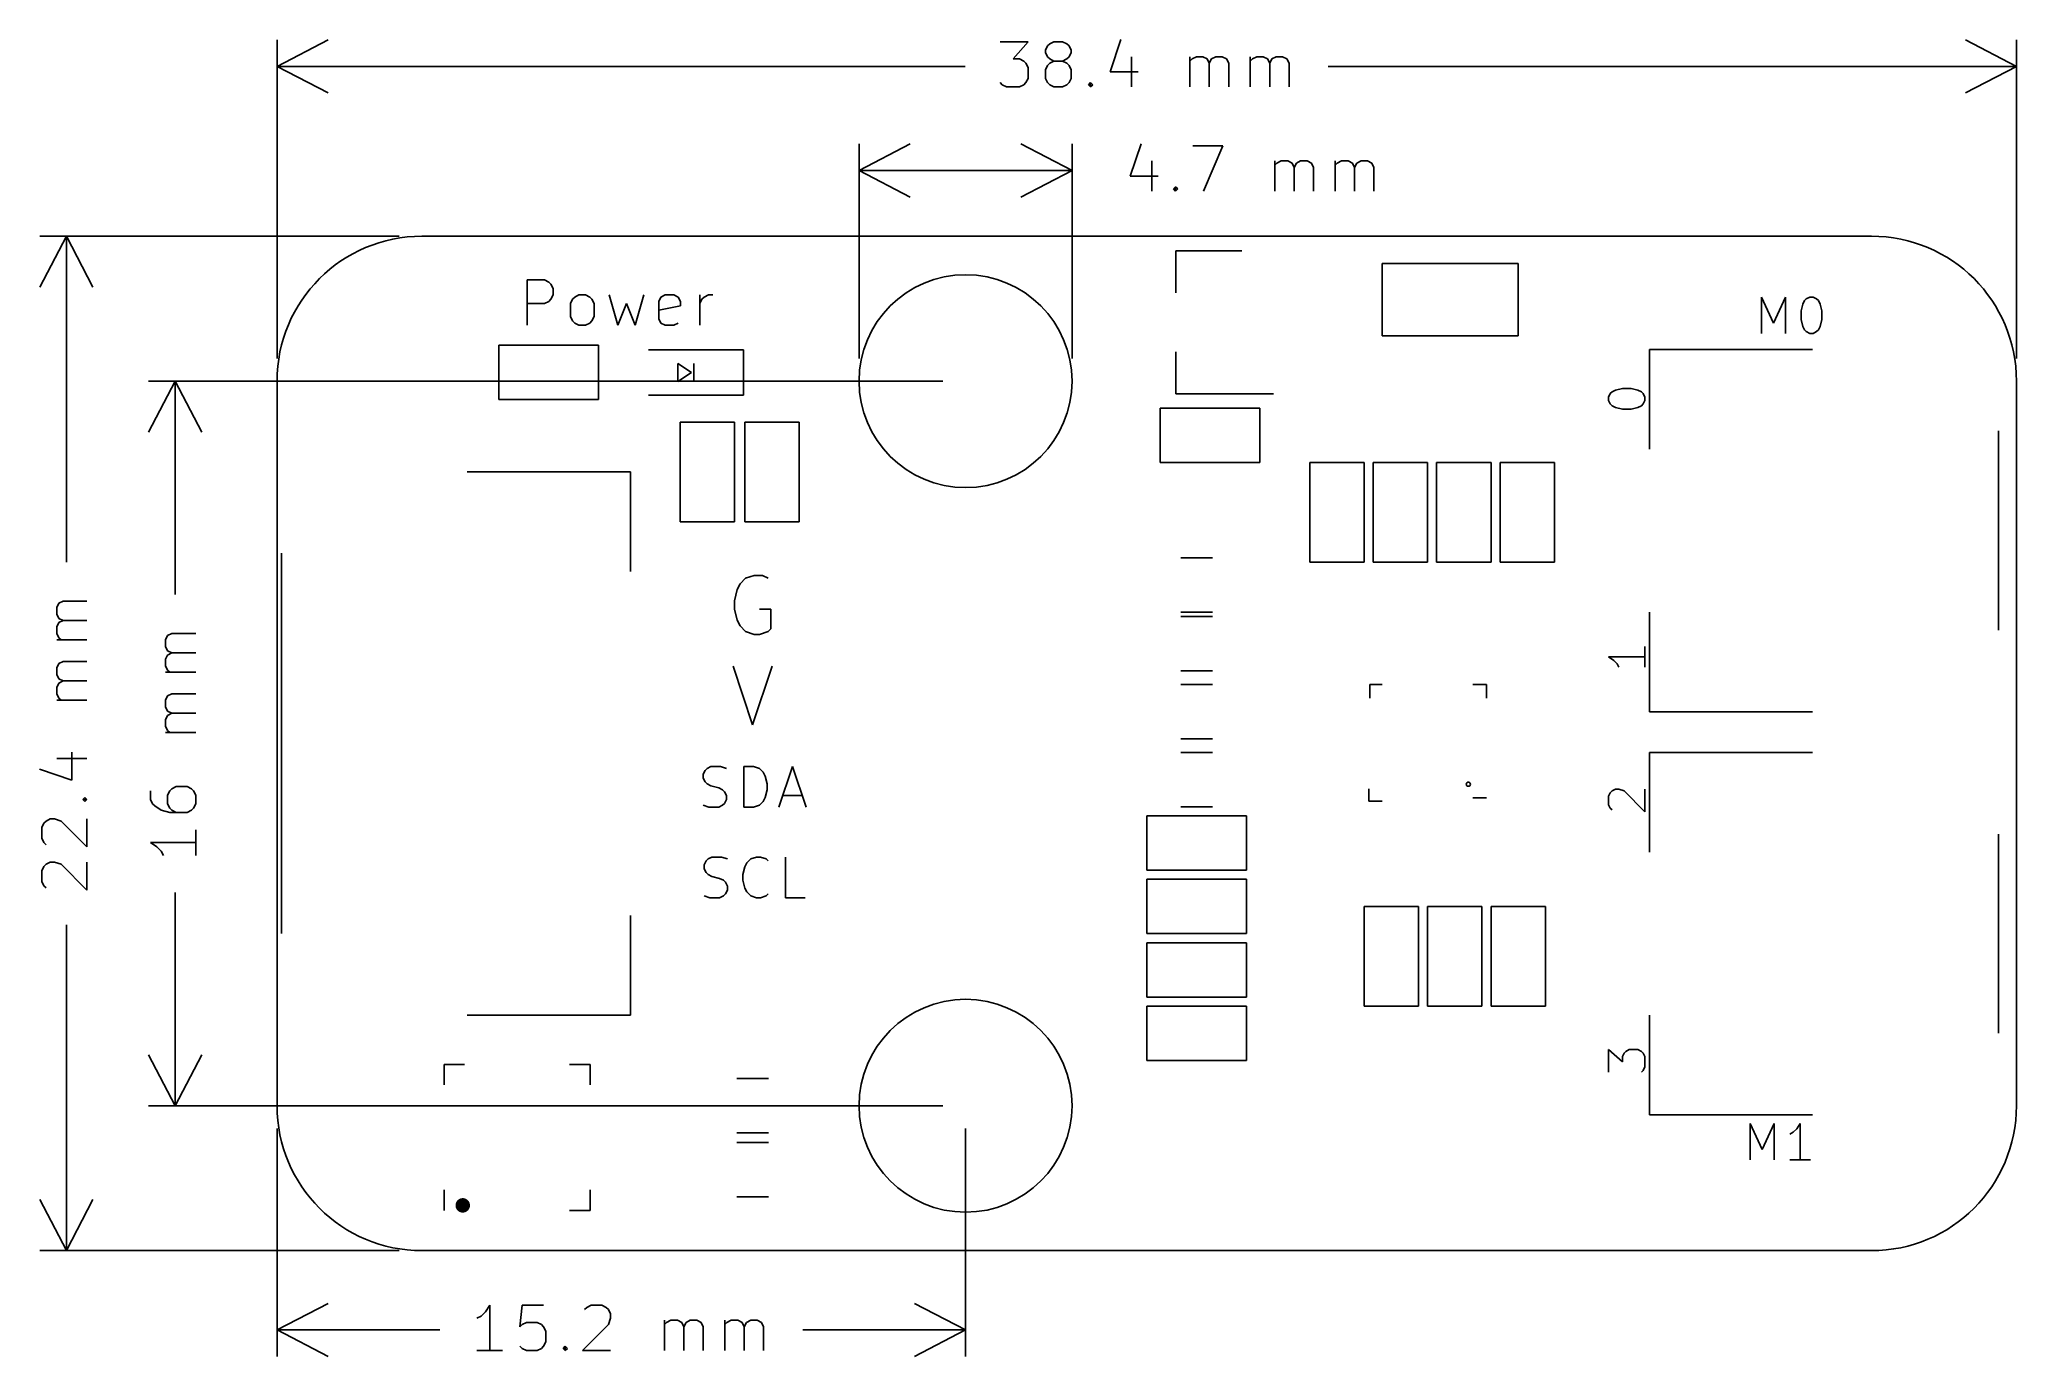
# Model space of a CAD drawing. Extents: x 80.2 to 123.8, y -140.7 to -111.7.
import ezdxf

# ---------------------------------------------------------------- set-up
doc = ezdxf.new("R2010")
doc.units = 0
doc.layers.add('BLACK', color=7, linetype='CONTINUOUS')

msp = doc.modelspace()

# ---------------------------------------------------------------- linework, layer by layer
at = {"layer": 'BLACK', "linetype": 'CONTINUOUS'}
for p, q in [((85.45, -112.25), (86.576504, -111.663579)), ((85.45, -118.7), (85.45, -111.66358)), ((101.411905, -111.704819), (102.030952, -111.704819)), ((102.030952, -111.704819), (101.697619, -112.085771)), ((102.507143, -111.752438), (102.602381, -111.704819)), ((102.602381, -111.704819), (102.792857, -111.704819)), ((102.792857, -111.704819), (102.888095, -111.752438)), ((104.078571, -111.6572), (103.840476, -112.371485)), ((123.85, -112.25), (122.723496, -111.663579)), ((123.85, -118.7), (123.85, -111.66358)), ((101.697619, -112.085771), (101.840476, -112.085771)), ((101.840476, -112.085771), (101.935714, -112.13339)), ((101.935714, -112.13339), (101.983333, -112.181009)), ((102.411905, -111.895295), (102.459524, -111.800057)), ((102.411905, -111.942914), (102.411905, -111.895295)), ((102.459524, -112.038152), (102.411905, -111.942914)), ((102.459524, -111.800057), (102.507143, -111.752438)), ((102.507143, -112.085771), (102.459524, -112.038152)), ((102.602381, -112.13339), (102.507143, -112.085771)), ((102.602381, -112.13339), (102.507143, -112.181009)), ((102.792857, -112.13339), (102.602381, -112.13339)), ((102.888095, -112.085771), (102.792857, -112.13339)), ((102.888095, -112.181009), (102.792857, -112.13339)), ((102.888095, -111.752438), (102.935714, -111.800057)), ((102.935714, -112.038152), (102.888095, -112.085771)), ((102.935714, -111.800057), (102.983333, -111.895295)), ((102.983333, -111.942914), (102.935714, -112.038152)), ((102.983333, -111.895295), (102.983333, -111.942914)), ((104.316666, -112.038152), (104.316666, -112.704819)), ((105.602381, -112.704819), (105.602381, -112.038152)), ((105.602381, -112.13339), (105.65, -112.085771)), ((105.65, -112.085771), (105.745238, -112.038152)), ((105.745238, -112.038152), (105.888095, -112.038152)), ((105.888095, -112.038152), (105.983333, -112.085771)), ((105.983333, -112.085771), (106.030952, -112.181009)), ((106.030952, -112.181009), (106.078571, -112.085771)), ((106.078571, -112.085771), (106.173809, -112.038152)), ((106.173809, -112.038152), (106.316666, -112.038152)), ((106.316666, -112.038152), (106.411905, -112.085771)), ((106.411905, -112.085771), (106.459524, -112.181009)), ((106.935714, -112.704819), (106.935714, -112.038152)), ((106.935714, -112.13339), (106.983333, -112.085771)), ((106.983333, -112.085771), (107.078571, -112.038152)), ((107.078571, -112.038152), (107.221428, -112.038152)), ((107.221428, -112.038152), (107.316666, -112.085771)), ((107.316666, -112.085771), (107.364285, -112.181009)), ((107.364285, -112.181009), (107.411904, -112.085771)), ((107.411904, -112.085771), (107.507142, -112.038152)), ((107.507142, -112.038152), (107.649999, -112.038152)), ((107.649999, -112.038152), (107.745238, -112.085771)), ((107.745238, -112.085771), (107.792857, -112.181009)), ((100.644048, -112.25), (85.45, -112.25)), ((85.45, -112.25), (86.576504, -112.836421)), ((101.983333, -112.181009), (102.030952, -112.276247)), ((102.030952, -112.514342), (101.983333, -112.60958)), ((102.030952, -112.276247), (102.030952, -112.514342)), ((102.459524, -112.228628), (102.411905, -112.323866)), ((102.411905, -112.323866), (102.411905, -112.514342)), ((102.411905, -112.514342), (102.459524, -112.60958)), ((102.507143, -112.181009), (102.459524, -112.228628)), ((102.935714, -112.228628), (102.888095, -112.181009)), ((102.983333, -112.323866), (102.935714, -112.228628)), ((102.935714, -112.60958), (102.983333, -112.514342)), ((102.983333, -112.514342), (102.983333, -112.323866)), ((103.840476, -112.371485), (104.459523, -112.371485)), ((106.030952, -112.181009), (106.030952, -112.704819)), ((106.459524, -112.181009), (106.459524, -112.704819)), ((107.364285, -112.181009), (107.364285, -112.704819)), ((107.792857, -112.181009), (107.792857, -112.704819)), ((123.85, -112.25), (108.655952, -112.25)), ((123.85, -112.25), (122.723496, -112.836421)), ((101.459524, -112.6572), (101.411905, -112.60958)), ((101.554762, -112.704819), (101.459524, -112.6572)), ((101.840476, -112.704819), (101.554762, -112.704819)), ((101.935714, -112.6572), (101.840476, -112.704819)), ((101.983333, -112.60958), (101.935714, -112.6572)), ((102.459524, -112.60958), (102.507143, -112.6572)), ((102.507143, -112.6572), (102.602381, -112.704819)), ((102.602381, -112.704819), (102.792857, -112.704819)), ((102.792857, -112.704819), (102.888095, -112.6572)), ((102.888095, -112.6572), (102.935714, -112.60958)), ((103.364286, -112.6572), (103.411905, -112.60958)), ((103.411905, -112.704819), (103.364286, -112.6572)), ((103.411905, -112.60958), (103.459524, -112.6572)), ((103.411905, -112.60958), (103.411905, -112.704819)), ((103.459524, -112.6572), (103.411905, -112.704819)), ((98.3, -114.55), (99.426504, -113.963579)), ((98.3, -118.7), (98.3, -113.96358)), ((103, -114.55), (101.873496, -113.963579)), ((103, -118.7), (103, -113.96358)), ((104.52381, -113.9572), (104.285715, -114.671485)), ((104.761905, -114.338152), (104.761905, -115.004819)), ((105.666667, -114.004819), (106.333333, -114.004819)), ((106.333333, -114.004819), (105.904762, -115.004819)), ((107.476191, -115.004819), (107.476191, -114.338152)), ((107.52381, -114.385771), (107.619048, -114.338152)), ((107.619048, -114.338152), (107.761905, -114.338152)), ((107.761905, -114.338152), (107.857143, -114.385771)), ((107.952381, -114.385771), (108.047619, -114.338152)), ((108.047619, -114.338152), (108.190476, -114.338152)), ((108.190476, -114.338152), (108.285715, -114.385771)), ((108.809524, -115.004819), (108.809524, -114.338152)), ((108.857143, -114.385771), (108.952381, -114.338152)), ((108.952381, -114.338152), (109.095238, -114.338152)), ((109.095238, -114.338152), (109.190476, -114.385771)), ((109.285714, -114.385771), (109.380952, -114.338152)), ((109.380952, -114.338152), (109.523809, -114.338152)), ((109.523809, -114.338152), (109.619048, -114.385771)), ((98.3, -114.55), (103, -114.55)), ((98.3, -114.55), (103, -114.55)), ((98.3, -114.55), (99.426504, -115.136421)), ((103, -114.55), (101.873496, -115.136421)), ((104.285715, -114.671485), (104.904762, -114.671485)), ((107.476191, -114.43339), (107.52381, -114.385771)), ((107.857143, -114.385771), (107.904762, -114.481009)), ((107.904762, -114.481009), (107.952381, -114.385771)), ((107.904762, -114.481009), (107.904762, -115.004819)), ((108.285715, -114.385771), (108.333334, -114.481009)), ((108.333334, -114.481009), (108.333334, -115.004819)), ((108.809524, -114.43339), (108.857143, -114.385771)), ((109.190476, -114.385771), (109.238095, -114.481009)), ((109.238095, -114.481009), (109.285714, -114.385771)), ((109.238095, -114.481009), (109.238095, -115.004819)), ((109.619048, -114.385771), (109.666667, -114.481009)), ((109.666667, -114.481009), (109.666667, -115.004819)), ((105.238096, -114.9572), (105.285715, -114.90958)), ((105.285715, -115.004819), (105.238096, -114.9572)), ((105.285715, -114.90958), (105.333334, -114.9572)), ((105.285715, -114.90958), (105.285715, -115.004819)), ((105.333334, -114.9572), (105.285715, -115.004819)), ((80.800001, -116), (80.21358, -117.126504)), ((88.15, -116), (80.213581, -116)), ((80.800001, -116), (80.800001, -123.194048)), ((80.800001, -116), (81.386422, -117.126504)), ((88.65, -116), (120.65, -116)), ((105.29, -116.32), (105.29, -117.25)), ((105.29, -116.32), (106.75, -116.32)), ((109.85, -116.6), (112.85, -116.6)), ((109.85, -118.2), (109.85, -116.6)), ((112.85, -118.2), (112.85, -116.6)), ((90.973302, -117.964102), (90.973302, -116.964102)), ((90.973302, -116.964102), (91.354254, -116.964102)), ((91.354254, -116.964102), (91.449492, -117.011721)), ((91.449492, -117.011721), (91.497111, -117.05934)), ((91.497111, -117.392673), (91.449492, -117.440292)), ((91.497111, -117.05934), (91.54473, -117.154578)), ((91.54473, -117.297435), (91.497111, -117.392673)), ((91.54473, -117.154578), (91.54473, -117.297435)), ((91.925683, -117.487911), (91.973302, -117.392673)), ((91.973302, -117.392673), (92.020921, -117.345054)), ((92.020921, -117.345054), (92.116159, -117.297435)), ((92.116159, -117.297435), (92.259016, -117.297435)), ((92.259016, -117.297435), (92.354254, -117.345054)), ((92.354254, -117.345054), (92.401873, -117.392673)), ((92.401873, -117.392673), (92.449492, -117.487911)), ((92.782826, -117.297435), (92.973302, -117.964102)), ((93.354254, -117.964102), (93.54473, -117.297435)), ((93.878064, -117.440292), (93.925683, -117.345054)), ((93.925683, -117.345054), (94.020921, -117.297435)), ((94.020921, -117.297435), (94.211397, -117.297435)), ((94.211397, -117.297435), (94.306635, -117.345054)), ((94.306635, -117.345054), (94.354254, -117.440292)), ((94.782826, -117.964102), (94.782826, -117.297435)), ((94.782826, -117.487911), (94.830445, -117.392673)), ((94.830445, -117.392673), (94.878064, -117.345054)), ((94.878064, -117.345054), (94.973302, -117.297435)), ((94.973302, -117.297435), (95.06854, -117.297435)), ((118.219423, -118.145855), (118.219423, -117.345855)), ((118.219423, -117.345855), (118.486089, -117.917283)), ((118.486089, -117.917283), (118.752756, -117.345855)), ((118.752756, -117.345855), (118.752756, -118.145855)), ((119.171804, -117.422045), (119.209899, -117.38395)), ((119.209899, -117.38395), (119.28609, -117.345855)), ((119.28609, -117.345855), (119.36228, -117.345855)), ((119.36228, -117.345855), (119.438471, -117.38395)), ((119.438471, -117.38395), (119.476566, -117.422045)), ((91.354254, -117.487911), (90.973302, -117.487911)), ((91.449492, -117.440292), (91.354254, -117.487911)), ((91.925683, -117.773625), (91.925683, -117.487911)), ((91.973302, -117.868863), (91.925683, -117.773625)), ((92.449492, -117.773625), (92.401873, -117.868863)), ((92.449492, -117.487911), (92.449492, -117.773625)), ((92.973302, -117.964102), (93.163778, -117.487911)), ((93.163778, -117.487911), (93.354254, -117.964102)), ((93.878064, -117.821244), (93.878064, -117.440292)), ((94.354254, -117.53553), (93.878064, -117.630768)), ((93.925683, -117.916483), (93.878064, -117.821244)), ((94.354254, -117.440292), (94.354254, -117.53553)), ((119.095613, -117.650617), (119.133709, -117.498236)), ((119.095613, -117.841093), (119.095613, -117.650617)), ((119.133709, -117.498236), (119.171804, -117.422045)), ((119.476566, -117.422045), (119.514661, -117.498236)), ((119.514661, -117.498236), (119.552756, -117.650617)), ((119.552756, -117.650617), (119.552756, -117.841093)), ((92.020921, -117.916483), (91.973302, -117.868863)), ((92.116159, -117.964102), (92.020921, -117.916483)), ((92.259016, -117.964102), (92.116159, -117.964102)), ((92.354254, -117.916483), (92.259016, -117.964102)), ((92.401873, -117.868863), (92.354254, -117.916483)), ((94.020921, -117.964102), (93.925683, -117.916483)), ((94.211397, -117.964102), (94.020921, -117.964102)), ((94.306635, -117.916483), (94.211397, -117.964102)), ((112.85, -118.2), (109.85, -118.2)), ((119.133709, -117.993474), (119.095613, -117.841093)), ((119.171804, -118.069664), (119.133709, -117.993474)), ((119.209899, -118.10776), (119.171804, -118.069664)), ((119.28609, -118.145855), (119.209899, -118.10776)), ((119.36228, -118.145855), (119.28609, -118.145855)), ((119.438471, -118.10776), (119.36228, -118.145855)), ((119.476566, -118.069664), (119.438471, -118.10776)), ((119.514661, -117.993474), (119.476566, -118.069664)), ((119.552756, -117.841093), (119.514661, -117.993474)), ((90.349493, -118.409283), (90.349493, -119.609283)), ((90.349493, -118.409283), (92.549493, -118.409283)), ((92.549493, -118.409283), (92.549493, -119.609283)), ((95.749493, -118.509283), (93.649493, -118.509283)), ((95.749493, -119.509283), (95.749493, -118.509283)), ((105.29, -119.48), (105.29, -118.55)), ((115.75, -118.5), (115.75, -120.7)), ((119.35, -118.5), (115.75, -118.5)), ((94.299493, -118.809283), (94.599493, -119.009283)), ((94.299493, -119.209283), (94.299493, -118.809283)), ((94.599493, -119.009283), (94.299493, -119.209283)), ((94.649493, -119.209283), (94.649493, -118.809283)), ((83.2, -119.2), (82.613579, -120.326504)), ((100.15, -119.2), (82.61358, -119.2)), ((83.2, -119.2), (83.2, -123.908333)), ((83.2, -119.2), (83.786421, -120.326504)), ((85.45, -119.2), (85.45, -135.2)), ((95.749493, -119.509283), (93.649493, -119.509283)), ((105.29, -119.48), (107.45, -119.48)), ((114.845855, -119.552005), (114.88395, -119.475814)), ((114.845855, -119.628195), (114.845855, -119.552005)), ((114.88395, -119.475814), (114.922045, -119.437719)), ((114.922045, -119.437719), (114.998236, -119.399624)), ((114.998236, -119.399624), (115.150617, -119.361529)), ((115.150617, -119.361529), (115.341093, -119.361529)), ((115.341093, -119.361529), (115.493474, -119.399624)), ((115.493474, -119.399624), (115.569664, -119.437719)), ((115.569664, -119.437719), (115.60776, -119.475814)), ((115.60776, -119.475814), (115.645855, -119.552005)), ((115.645855, -119.552005), (115.645855, -119.628195)), ((123.85, -119.2), (123.85, -135.2)), ((92.549493, -119.609283), (90.349493, -119.609283)), ((104.95, -119.8), (107.15, -119.8)), ((104.95, -121), (104.95, -119.8)), ((107.15, -121), (107.15, -119.8)), ((114.88395, -119.704386), (114.845855, -119.628195)), ((114.922045, -119.742481), (114.88395, -119.704386)), ((114.998236, -119.780576), (114.922045, -119.742481)), ((115.150617, -119.818672), (114.998236, -119.780576)), ((115.341093, -119.818672), (115.150617, -119.818672)), ((115.493474, -119.780576), (115.341093, -119.818672)), ((115.569664, -119.742481), (115.493474, -119.780576)), ((115.60776, -119.704386), (115.569664, -119.742481)), ((115.645855, -119.628195), (115.60776, -119.704386)), ((94.35, -120.109283), (95.55, -120.109283)), ((94.35, -122.309283), (94.35, -120.109283)), ((95.55, -120.109283), (95.55, -122.309283)), ((95.78, -120.109283), (96.98, -120.109283)), ((95.78, -122.309283), (95.78, -120.109283)), ((96.98, -120.109283), (96.98, -122.309283)), ((123.45, -120.3), (123.45, -124.7)), ((89.65, -121.2), (93.25, -121.2)), ((93.25, -121.2), (93.25, -123.4)), ((107.15, -121), (104.95, -121)), ((108.25, -121), (109.45, -121)), ((108.25, -123.2), (108.25, -121)), ((109.45, -121), (109.45, -123.2)), ((109.65, -121), (110.85, -121)), ((109.65, -123.2), (109.65, -121)), ((110.85, -121), (110.85, -123.2)), ((111.05, -123.2), (111.05, -121)), ((112.25, -121), (111.05, -121)), ((112.25, -121), (112.25, -123.2)), ((112.45, -121), (113.65, -121)), ((112.45, -123.2), (112.45, -121)), ((113.65, -121), (113.65, -123.2)), ((94.35, -122.309283), (95.55, -122.309283)), ((95.78, -122.309283), (96.98, -122.309283)), ((85.55, -131.4), (85.55, -123)), ((95.980952, -123.491004), (95.795238, -123.552909)), ((96.166666, -123.491004), (95.980952, -123.491004)), ((96.290476, -123.552909), (96.166666, -123.491004)), ((105.4, -123.1), (106.1, -123.1)), ((108.25, -123.2), (109.45, -123.2)), ((109.65, -123.2), (110.85, -123.2)), ((112.25, -123.2), (111.05, -123.2)), ((112.45, -123.2), (113.65, -123.2)), ((95.609523, -123.800528), (95.547619, -124.048147)), ((95.671428, -123.676719), (95.609523, -123.800528)), ((95.795238, -123.552909), (95.671428, -123.676719)), ((80.588153, -124.2), (80.635772, -124.104761)), ((80.588153, -124.342857), (80.588153, -124.2)), ((80.635772, -124.438095), (80.588153, -124.342857)), ((80.635772, -124.104761), (80.73101, -124.057142)), ((80.73101, -124.057142), (81.25482, -124.057142)), ((95.547619, -124.048147), (95.547619, -124.233861)), ((95.547619, -124.233861), (95.609523, -124.48148)), ((96.35238, -124.233861), (96.104761, -124.233861)), ((96.35238, -124.667195), (96.35238, -124.233861)), ((106.1, -124.3), (105.4, -124.3)), ((115.75, -126.5), (115.75, -124.3)), ((80.588153, -124.628571), (80.635772, -124.533333)), ((80.588153, -124.771428), (80.588153, -124.628571)), ((80.635772, -124.866666), (80.588153, -124.771428)), ((80.73101, -124.485714), (80.635772, -124.438095)), ((80.635772, -124.533333), (80.73101, -124.485714)), ((80.73101, -124.485714), (81.25482, -124.485714)), ((83.035771, -124.819046), (83.131009, -124.771427)), ((83.131009, -124.771427), (83.654819, -124.771427)), ((95.609523, -124.48148), (95.671428, -124.60529)), ((95.671428, -124.60529), (95.795238, -124.7291)), ((95.795238, -124.7291), (95.980952, -124.791004)), ((95.980952, -124.791004), (96.104761, -124.791004)), ((96.104761, -124.791004), (96.290476, -124.7291)), ((96.290476, -124.7291), (96.35238, -124.667195)), ((105.4, -124.4), (106.1, -124.4)), ((81.25482, -124.914285), (80.588153, -124.914285)), ((80.683391, -124.914285), (80.635772, -124.866666)), ((82.988152, -124.914285), (83.035771, -124.819046)), ((82.988152, -125.057142), (82.988152, -124.914285)), ((83.035771, -125.15238), (82.988152, -125.057142)), ((82.988152, -125.342856), (83.035771, -125.247618)), ((83.131009, -125.199999), (83.035771, -125.15238)), ((83.035771, -125.247618), (83.131009, -125.199999)), ((83.131009, -125.199999), (83.654819, -125.199999)), ((115.645855, -125.061529), (115.645855, -125.518672)), ((80.588153, -125.533333), (80.635772, -125.438094)), ((80.588153, -125.67619), (80.588153, -125.533333)), ((80.635772, -125.771428), (80.588153, -125.67619)), ((80.635772, -125.438094), (80.73101, -125.390475)), ((80.73101, -125.390475), (81.25482, -125.390475)), ((82.988152, -125.485713), (82.988152, -125.342856)), ((83.035771, -125.580951), (82.988152, -125.485713)), ((83.654819, -125.62857), (82.988152, -125.62857)), ((83.08339, -125.62857), (83.035771, -125.580951)), ((95.516666, -125.491004), (95.949999, -126.791004)), ((95.949999, -126.791004), (96.383333, -125.491004)), ((106.1, -125.6), (105.4, -125.6)), ((115.645855, -125.2901), (114.845855, -125.2901)), ((114.845855, -125.2901), (114.96014, -125.366291)), ((114.96014, -125.366291), (115.036331, -125.442481)), ((115.036331, -125.442481), (115.074426, -125.518672)), ((80.588153, -125.961904), (80.635772, -125.866666)), ((80.588153, -126.104761), (80.588153, -125.961904)), ((80.635772, -126.199999), (80.588153, -126.104761)), ((80.73101, -125.819047), (80.635772, -125.771428)), ((80.635772, -125.866666), (80.73101, -125.819047)), ((80.73101, -125.819047), (81.25482, -125.819047)), ((83.035771, -126.152379), (83.131009, -126.10476)), ((83.131009, -126.10476), (83.654819, -126.10476)), ((105.4, -125.9), (106.1, -125.9)), ((109.575, -125.9), (109.575, -126.2)), ((109.85, -125.9), (109.575, -125.9)), ((111.85, -125.9), (112.15, -125.9)), ((112.15, -125.9), (112.15, -126.2)), ((81.25482, -126.247618), (80.588153, -126.247618)), ((80.683391, -126.247618), (80.635772, -126.199999)), ((82.988152, -126.247618), (83.035771, -126.152379)), ((82.988152, -126.390475), (82.988152, -126.247618)), ((83.035771, -126.485713), (82.988152, -126.390475)), ((83.131009, -126.533332), (83.035771, -126.485713)), ((83.035771, -126.580951), (83.131009, -126.533332)), ((83.131009, -126.533332), (83.654819, -126.533332)), ((119.35, -126.5), (115.75, -126.5)), ((82.988152, -126.676189), (83.035771, -126.580951)), ((82.988152, -126.819046), (82.988152, -126.676189)), ((83.035771, -126.914284), (82.988152, -126.819046)), ((83.654819, -126.961903), (82.988152, -126.961903)), ((83.08339, -126.961903), (83.035771, -126.914284)), ((80.921486, -128.009523), (80.921486, -127.390476)), ((106.1, -127.1), (105.4, -127.1)), ((105.4, -127.4), (106.1, -127.4)), ((115.75, -127.4), (115.75, -129.6)), ((119.35, -127.4), (115.75, -127.4)), ((80.207201, -127.771428), (80.921486, -128.009523)), ((80.588153, -127.533333), (81.25482, -127.533333)), ((94.857142, -127.879985), (94.899999, -127.794271)), ((94.899999, -127.794271), (94.942856, -127.751414)), ((94.942856, -127.751414), (95.028571, -127.708557)), ((95.028571, -127.708557), (95.242856, -127.708557)), ((95.242856, -127.708557), (95.371428, -127.751414)), ((95.757142, -128.608557), (95.757142, -127.708557)), ((95.757142, -127.708557), (95.971428, -127.708557)), ((95.971428, -127.708557), (96.099999, -127.751414)), ((96.099999, -127.751414), (96.185714, -127.837128)), ((96.185714, -127.837128), (96.228571, -127.922842)), ((96.528571, -128.608557), (96.828571, -127.708557)), ((96.828571, -127.708557), (97.128571, -128.608557)), ((82.654819, -128.247618), (82.654819, -128.438094)), ((83.08339, -128.247618), (83.035771, -128.342856)), ((83.131009, -128.199999), (83.08339, -128.247618)), ((83.226247, -128.15238), (83.131009, -128.199999)), ((83.464342, -128.15238), (83.226247, -128.15238)), ((83.55958, -128.199999), (83.464342, -128.15238)), ((83.6072, -128.247618), (83.55958, -128.199999)), ((83.654819, -128.342856), (83.6072, -128.247618)), ((94.857142, -127.9657), (94.857142, -127.879985)), ((94.899999, -128.051414), (94.857142, -127.9657)), ((94.942856, -128.094271), (94.899999, -128.051414)), ((95.028571, -128.137128), (94.942856, -128.094271)), ((95.199999, -128.179985), (95.028571, -128.137128)), ((95.285714, -128.222842), (95.199999, -128.179985)), ((95.328571, -128.2657), (95.285714, -128.222842)), ((95.371428, -128.351414), (95.328571, -128.2657)), ((96.228571, -127.922842), (96.271428, -128.094271)), ((96.271428, -128.222842), (96.228571, -128.394271)), ((96.271428, -128.094271), (96.271428, -128.222842)), ((109.55, -128.475), (109.55, -128.2)), ((114.845855, -128.36391), (114.88395, -128.287719)), ((114.88395, -128.287719), (114.922045, -128.249624)), ((114.922045, -128.249624), (114.998236, -128.211529)), ((114.998236, -128.211529), (115.074426, -128.211529)), ((115.074426, -128.211529), (115.188712, -128.249624)), ((115.188712, -128.249624), (115.645855, -128.706767)), ((115.645855, -128.706767), (115.645855, -128.211529)), ((81.159581, -128.438094), (81.207201, -128.390475)), ((81.207201, -128.485713), (81.159581, -128.438094)), ((81.159581, -128.438094), (81.25482, -128.438094)), ((81.207201, -128.390475), (81.25482, -128.438094)), ((81.25482, -128.438094), (81.207201, -128.485713)), ((82.654819, -128.438094), (82.702438, -128.533332)), ((82.702438, -128.533332), (82.750057, -128.580951)), ((82.750057, -128.580951), (82.892914, -128.676189)), ((82.892914, -128.676189), (83.08339, -128.723808)), ((83.035771, -128.342856), (83.035771, -128.533332)), ((83.035771, -128.533332), (83.08339, -128.62857)), ((83.08339, -128.62857), (83.131009, -128.676189)), ((83.08339, -128.723808), (83.464342, -128.723808)), ((83.131009, -128.676189), (83.226247, -128.723808)), ((83.464342, -128.723808), (83.55958, -128.676189)), ((83.55958, -128.676189), (83.6072, -128.62857)), ((83.6072, -128.62857), (83.654819, -128.533332)), ((83.654819, -128.533332), (83.654819, -128.342856)), ((94.857142, -128.5657), (94.985714, -128.608557)), ((94.985714, -128.608557), (95.199999, -128.608557)), ((95.199999, -128.608557), (95.285714, -128.5657)), ((95.285714, -128.5657), (95.328571, -128.522842)), ((95.328571, -128.522842), (95.371428, -128.437128)), ((95.371428, -128.437128), (95.371428, -128.351414)), ((95.971428, -128.608557), (95.757142, -128.608557)), ((96.099999, -128.5657), (95.971428, -128.608557)), ((96.185714, -128.479985), (96.099999, -128.5657)), ((96.228571, -128.394271), (96.185714, -128.479985)), ((96.614285, -128.351414), (97.042857, -128.351414)), ((106.1, -128.6), (105.4, -128.6)), ((109.85, -128.475), (109.55, -128.475)), ((111.85, -128.4), (112.15, -128.4)), ((114.845855, -128.554386), (114.845855, -128.36391)), ((114.88395, -128.630576), (114.845855, -128.554386)), ((114.922045, -128.668672), (114.88395, -128.630576)), ((80.25482, -129.057142), (80.302439, -128.961904)), ((80.25482, -129.295237), (80.25482, -129.057142)), ((80.302439, -128.961904), (80.350058, -128.914285)), ((80.350058, -128.914285), (80.445296, -128.866666)), ((80.445296, -128.866666), (80.540534, -128.866666)), ((80.540534, -128.866666), (80.683391, -128.914285)), ((80.683391, -128.914285), (81.25482, -129.485713)), ((81.25482, -129.485713), (81.25482, -128.866666)), ((83.654819, -129.104761), (83.654819, -129.676189)), ((104.65, -128.8), (106.85, -128.8)), ((104.65, -130), (104.65, -128.8)), ((106.85, -130), (106.85, -128.8)), ((80.302439, -129.390475), (80.25482, -129.295237)), ((80.350058, -129.438094), (80.302439, -129.390475)), ((83.654819, -129.390475), (82.654819, -129.390475)), ((82.654819, -129.390475), (82.797676, -129.485713)), ((82.797676, -129.485713), (82.892914, -129.580951)), ((82.892914, -129.580951), (82.940533, -129.676189)), ((123.45, -129.2), (123.45, -133.6)), ((80.25482, -130.009523), (80.302439, -129.914285)), ((80.25482, -130.247618), (80.25482, -130.009523)), ((80.302439, -129.914285), (80.350058, -129.866666)), ((80.350058, -129.866666), (80.445296, -129.819047)), ((80.445296, -129.819047), (80.540534, -129.819047)), ((80.540534, -129.819047), (80.683391, -129.866666)), ((80.683391, -129.866666), (81.25482, -130.438094)), ((81.25482, -130.438094), (81.25482, -129.819047)), ((94.878571, -129.879985), (94.921428, -129.794271)), ((94.878571, -129.9657), (94.878571, -129.879985)), ((94.921428, -130.051414), (94.878571, -129.9657)), ((94.921428, -129.794271), (94.964285, -129.751414)), ((94.964285, -130.094271), (94.921428, -130.051414)), ((94.964285, -129.751414), (95.05, -129.708557)), ((95.05, -129.708557), (95.264285, -129.708557)), ((95.264285, -129.708557), (95.392857, -129.751414)), ((95.735714, -130.094271), (95.778571, -129.922842)), ((95.778571, -129.922842), (95.821428, -129.837128)), ((95.821428, -129.837128), (95.907143, -129.751414)), ((95.907143, -129.751414), (96.035714, -129.708557)), ((96.035714, -129.708557), (96.121428, -129.708557)), ((96.121428, -129.708557), (96.25, -129.751414)), ((96.25, -129.751414), (96.292857, -129.794271)), ((96.678571, -130.608557), (96.678571, -129.708557)), ((106.85, -130), (104.65, -130)), ((80.302439, -130.342856), (80.25482, -130.247618)), ((80.350058, -130.390475), (80.302439, -130.342856)), ((83.2, -130.491666), (83.2, -135.2)), ((95.05, -130.137128), (94.964285, -130.094271)), ((95.221428, -130.179985), (95.05, -130.137128)), ((95.307143, -130.222842), (95.221428, -130.179985)), ((95.35, -130.2657), (95.307143, -130.222842)), ((95.392857, -130.351414), (95.35, -130.2657)), ((95.35, -130.522842), (95.392857, -130.437128)), ((95.392857, -130.437128), (95.392857, -130.351414)), ((95.735714, -130.222842), (95.735714, -130.094271)), ((95.778571, -130.394271), (95.735714, -130.222842)), ((95.821428, -130.479985), (95.778571, -130.394271)), ((95.907143, -130.5657), (95.821428, -130.479985)), ((104.65, -130.2), (104.65, -131.4)), ((104.65, -130.2), (106.85, -130.2)), ((106.85, -130.2), (106.85, -131.4)), ((94.878571, -130.5657), (95.007143, -130.608557)), ((95.007143, -130.608557), (95.221428, -130.608557)), ((95.221428, -130.608557), (95.307143, -130.5657)), ((95.307143, -130.5657), (95.35, -130.522842)), ((96.035714, -130.608557), (95.907143, -130.5657)), ((96.121428, -130.608557), (96.035714, -130.608557)), ((96.25, -130.5657), (96.121428, -130.608557)), ((96.292857, -130.522842), (96.25, -130.5657)), ((97.107143, -130.608557), (96.678571, -130.608557)), ((109.45, -130.8), (110.65, -130.8)), ((109.45, -133), (109.45, -130.8)), ((110.65, -130.8), (110.65, -133)), ((110.85, -130.8), (112.05, -130.8)), ((110.85, -133), (110.85, -130.8)), ((112.05, -130.8), (112.05, -133)), ((112.25, -133), (112.25, -130.8)), ((113.45, -130.8), (112.25, -130.8)), ((113.45, -130.8), (113.45, -133)), ((80.800001, -131.205952), (80.800001, -138.4)), ((93.25, -133.2), (93.25, -131)), ((106.85, -131.4), (104.65, -131.4)), ((104.65, -131.6), (104.65, -132.8)), ((104.65, -131.6), (106.85, -131.6)), ((106.85, -131.6), (106.85, -132.8)), ((106.85, -132.8), (104.65, -132.8)), ((104.65, -133), (104.65, -134.2)), ((104.65, -133), (106.85, -133)), ((106.85, -133), (106.85, -134.2)), ((109.45, -133), (110.65, -133)), ((110.85, -133), (112.05, -133)), ((113.45, -133), (112.25, -133)), ((89.65, -133.2), (93.25, -133.2)), ((115.75, -135.4), (115.75, -133.2)), ((114.845855, -134.456767), (114.845855, -133.961529)), ((114.845855, -133.961529), (115.150617, -134.228195)), ((115.226807, -133.999624), (115.302998, -133.961529)), ((115.302998, -133.961529), (115.493474, -133.961529)), ((115.493474, -133.961529), (115.569664, -133.999624)), ((83.2, -135.2), (82.613579, -134.073496)), ((83.2, -135.2), (83.786421, -134.073496)), ((89.14, -134.29), (89.59, -134.29)), ((89.14, -134.74), (89.14, -134.29)), ((92.36, -134.29), (91.91, -134.29)), ((92.36, -134.74), (92.36, -134.29)), ((106.85, -134.2), (104.65, -134.2)), ((115.150617, -134.11391), (115.188712, -134.037719)), ((115.150617, -134.228195), (115.150617, -134.11391)), ((115.188712, -134.037719), (115.226807, -133.999624)), ((115.569664, -133.999624), (115.60776, -134.037719)), ((115.60776, -134.418672), (115.569664, -134.456767)), ((115.60776, -134.037719), (115.645855, -134.11391)), ((115.645855, -134.342481), (115.60776, -134.418672)), ((115.645855, -134.11391), (115.645855, -134.342481)), ((95.6, -134.6), (96.3, -134.6)), ((100.15, -135.2), (82.61358, -135.2)), ((85.45, -135.7), (85.45, -140.73642)), ((100.65, -135.7), (100.65, -140.73642)), ((119.35, -135.4), (115.75, -135.4)), ((117.969423, -136.395855), (117.969423, -135.595855)), ((117.969423, -135.595855), (118.236089, -136.167283)), ((118.236089, -136.167283), (118.502756, -135.595855)), ((118.502756, -135.595855), (118.502756, -136.395855)), ((118.997994, -135.71014), (118.921804, -135.786331)), ((119.074185, -135.595855), (118.997994, -135.71014)), ((119.074185, -136.395855), (119.074185, -135.595855)), ((95.599493, -136.009283), (96.299493, -136.009283)), ((96.3, -135.8), (95.6, -135.8)), ((118.921804, -135.786331), (118.845613, -135.824426)), ((119.302756, -136.395855), (118.845613, -136.395855)), ((80.800001, -138.4), (80.21358, -137.273496)), ((80.800001, -138.4), (81.386422, -137.273496)), ((89.14, -137.06), (89.14, -137.51)), ((92.36, -137.06), (92.36, -137.51)), ((96.299493, -137.209283), (95.599493, -137.209283)), ((92.36, -137.51), (91.91, -137.51)), ((88.15, -138.4), (80.213581, -138.4)), ((88.65, -138.4), (120.65, -138.4)), ((85.45, -140.15), (86.576504, -139.563579)), ((90.145238, -139.604819), (90.05, -139.747676)), ((90.145238, -140.604819), (90.145238, -139.604819)), ((90.859524, -139.604819), (90.811905, -140.081009)), ((91.335714, -139.604819), (90.859524, -139.604819)), ((92.240476, -139.700057), (92.288095, -139.652438)), ((92.288095, -139.652438), (92.383333, -139.604819)), ((92.383333, -139.604819), (92.621428, -139.604819)), ((92.621428, -139.604819), (92.716666, -139.652438)), ((92.716666, -139.652438), (92.764285, -139.700057)), ((100.65, -140.15), (99.523496, -139.563579)), ((89.954762, -139.842914), (89.859524, -139.890533)), ((90.05, -139.747676), (89.954762, -139.842914)), ((90.811905, -140.081009), (90.859524, -140.03339)), ((90.859524, -140.03339), (90.954762, -139.985771)), ((90.954762, -139.985771), (91.192857, -139.985771)), ((91.192857, -139.985771), (91.288095, -140.03339)), ((91.288095, -140.03339), (91.335714, -140.081009)), ((91.335714, -140.081009), (91.383333, -140.176247)), ((92.764285, -140.03339), (92.192857, -140.604819)), ((92.764285, -139.700057), (92.811904, -139.795295)), ((92.811904, -139.890533), (92.764285, -140.03339)), ((92.811904, -139.795295), (92.811904, -139.890533)), ((94.002381, -140.604819), (94.002381, -139.938152)), ((94.002381, -140.03339), (94.05, -139.985771)), ((94.05, -139.985771), (94.145238, -139.938152)), ((94.145238, -139.938152), (94.288095, -139.938152)), ((94.288095, -139.938152), (94.383333, -139.985771)), ((94.383333, -139.985771), (94.430952, -140.081009)), ((94.430952, -140.081009), (94.478571, -139.985771)), ((94.430952, -140.081009), (94.430952, -140.604819)), ((94.478571, -139.985771), (94.573809, -139.938152)), ((94.573809, -139.938152), (94.716666, -139.938152)), ((94.716666, -139.938152), (94.811905, -139.985771)), ((94.811905, -139.985771), (94.859524, -140.081009)), ((94.859524, -140.081009), (94.859524, -140.604819)), ((95.335714, -140.604819), (95.335714, -139.938152)), ((95.335714, -140.03339), (95.383333, -139.985771)), ((95.383333, -139.985771), (95.478571, -139.938152)), ((95.478571, -139.938152), (95.621428, -139.938152)), ((95.621428, -139.938152), (95.716666, -139.985771)), ((95.716666, -139.985771), (95.764285, -140.081009)), ((95.764285, -140.081009), (95.811904, -139.985771)), ((95.764285, -140.081009), (95.764285, -140.604819)), ((95.811904, -139.985771), (95.907142, -139.938152)), ((95.907142, -139.938152), (96.049999, -139.938152)), ((96.049999, -139.938152), (96.145238, -139.985771)), ((96.145238, -139.985771), (96.192857, -140.081009)), ((96.192857, -140.081009), (96.192857, -140.604819)), ((85.45, -140.15), (89.044048, -140.15)), ((85.45, -140.15), (86.576504, -140.736421)), ((90.859524, -140.5572), (90.811905, -140.50958)), ((91.335714, -140.50958), (91.288095, -140.5572)), ((91.383333, -140.414342), (91.335714, -140.50958)), ((91.383333, -140.176247), (91.383333, -140.414342)), ((91.764286, -140.5572), (91.811905, -140.50958)), ((91.811905, -140.50958), (91.859524, -140.5572)), ((91.811905, -140.50958), (91.811905, -140.604819)), ((97.055952, -140.15), (100.65, -140.15)), ((100.65, -140.15), (99.523496, -140.736421)), ((90.430952, -140.604819), (89.859524, -140.604819)), ((90.954762, -140.604819), (90.859524, -140.5572)), ((91.192857, -140.604819), (90.954762, -140.604819)), ((91.288095, -140.5572), (91.192857, -140.604819)), ((91.811905, -140.604819), (91.764286, -140.5572)), ((91.859524, -140.5572), (91.811905, -140.604819)), ((92.192857, -140.604819), (92.811904, -140.604819))]:
    msp.add_line(p, q, dxfattribs=at)
at = {"layer": 'BLACK', "const_width": 0.16}
msp.add_lwpolyline([(89.47, -137.4, 1), (89.63, -137.4, 1)], format="xyb", close=True, dxfattribs=at)
at = {"layer": 'BLACK'}
for centre, radius in [((100.65, -119.2), 2.35), ((111.75, -128.1), 0.046221), ((100.65, -135.2), 2.35)]:
    msp.add_circle(centre, radius, dxfattribs=at)
for centre, start, end in [((88.65, -119.2), 90, 180), ((120.65, -119.2), 0, 90), ((88.65, -135.2), -180, -90), ((120.65, -135.2), -90, 0)]:
    msp.add_arc(centre, 3.2, start, end, dxfattribs=at)

doc.saveas('drawing.dxf')
